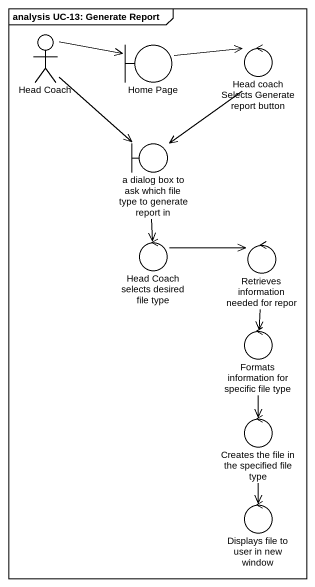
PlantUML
@startuml
mainframe analysis UC-13: Generate Report
actor "Head Coach" as Head_Coach
boundary "Home Page" as Home_Page
control "Head coach Selects Generate report button" as Head_coach_Selects_Generate
boundary "a dialog box to ask which file type to generate report in" as a_dialog_box_to_ask_which
control "Head Coach selects desired file type" as Head_Coach_selects_desired
control "Retrieves information needed for repor" as Retrieves_information
control "Formats information for specific file type" as Formats_information_for
control "Creates the file in the specified file type" as Creates_the_file_in_the
control "Displays file to user in new window" as Displays_file_to_user_in
Head_Coach -right-> Home_Page
Head_Coach --> a_dialog_box_to_ask_which
Home_Page -right-> Head_coach_Selects_Generate
Head_coach_Selects_Generate --> a_dialog_box_to_ask_which
a_dialog_box_to_ask_which --> Head_Coach_selects_desired
Head_Coach_selects_desired -right-> Retrieves_information
Retrieves_information --> Formats_information_for
Formats_information_for --> Creates_the_file_in_the
Creates_the_file_in_the --> Displays_file_to_user_in
@enduml
